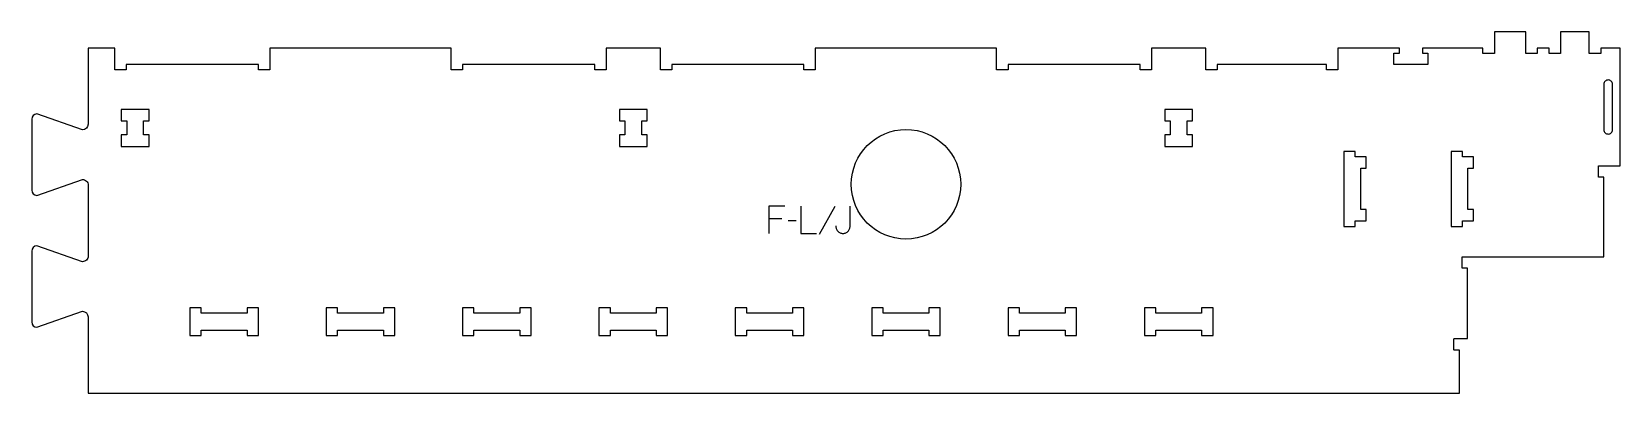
# Model space of a CAD drawing. Extents: x 0 to 1747, y 0 to 398.
import ezdxf

# ---------------------------------------------------------------- set-up
doc = ezdxf.new("R2010")
doc.units = 0
for name, color, linetype in [('1_ANYTOOL_1MMDEEP_LABELS_S', 2, 'CONTINUOUS'), ('3_ANYTOOL_CUTTHROUGH_INSID', 4, 'CONTINUOUS'), ('4_ANYTOOL_CUTTHROUGH_OUTSI', 5, 'CONTINUOUS')]:
    doc.layers.add(name, color=color, linetype=linetype)

msp = doc.modelspace()

# ---------------------------------------------------------------- linework, layer by layer
at = {"layer": '1_ANYTOOL_1MMDEEP_LABELS_S'}
for p, q in [((883.424306, 205.266389), (866.238591, 174.494961)), ((825.224306, 191.766389), (810.738591, 191.766389)), ((841.038591, 189.623532), (832.252877, 189.537818))]:
    msp.add_line(p, q, dxfattribs=at)
for points in [[(828.395734, 205.737818), (810.738591, 205.737818), (810.738591, 175.737818)], [(846.181448, 205.737818), (846.181448, 175.737818), (863.281448, 175.737818)]]:
    msp.add_lwpolyline(points, dxfattribs=at)
msp.add_lwpolyline([(884.495734, 184.223532, 0.042103), (884.63074, 182.6231, 0.047252), (885.04752, 181.073532, 0.047186), (885.752748, 179.619108, 0.040905), (886.702877, 178.309246, 0.051999), (887.873972, 177.201559, 0.059275), (889.258234, 176.380675, 0.058727), (890.848255, 175.889636, 0.045585), (892.51002, 175.737818, 0.043776), (894.095152, 175.876865, 0.056372), (895.617163, 176.327104, 0.056967), (896.944547, 177.076664, 0.051325), (898.081448, 178.094961, 0.045772), (899.010084, 179.32586, 0.04947), (899.688591, 180.709246, 0.049135), (900.09627, 182.248296, 0.04021), (900.224306, 183.837818), (900.224306, 205.737818)], format="xyb", dxfattribs=at)
at = {"layer": '3_ANYTOOL_CUTTHROUGH_INSID'}
msp.add_lwpolyline([(1729.499733, 339.749991), (1729.499733, 289.750001, 0.198913), (1730.890973, 286.391239, 0.198913), (1734.249732, 284.999994, 0.198913), (1737.608492, 286.391239, 0.198913), (1738.999733, 289.75), (1738.999733, 339.75, 0.198912), (1737.608488, 343.108759, 0.414214), (1730.890971, 343.108752, 0.198912)], format="xyb", close=True, dxfattribs=at)
for points in [[(122.999733, 284), (122.999733, 299.5), (128.999733, 299.5), (128.999733, 312), (98.499733, 312), (98.499733, 299.5), (104.499733, 299.5), (104.499733, 284), (98.499733, 284), (98.499733, 271.5), (128.999733, 271.5), (128.999733, 284)], [(670.999733, 284), (670.999733, 299.5), (676.999733, 299.5), (676.999733, 312), (646.499733, 312), (646.499733, 299.5), (652.499733, 299.5), (652.499733, 284), (646.499733, 284), (646.499733, 271.5), (676.999733, 271.5), (676.999733, 284)], [(1246.499733, 271.5), (1276.999733, 271.5), (1276.999733, 284), (1270.999733, 284), (1270.999733, 299.5), (1276.999733, 299.5), (1276.999733, 312), (1246.499733, 312), (1246.499733, 299.5), (1252.499733, 299.5), (1252.499733, 284), (1246.499733, 284)], [(1455.999733, 266), (1443.499733, 266), (1443.499733, 183.5), (1455.999733, 183.5), (1455.999733, 189.5), (1467.999733, 189.5), (1467.999733, 202), (1461.999733, 202), (1461.999733, 247.5), (1467.999733, 247.5), (1467.999733, 260), (1455.999733, 260)], [(1573.999733, 266), (1561.499733, 266), (1561.499733, 183.5), (1573.999733, 183.5), (1573.999733, 189.5), (1585.999733, 189.5), (1585.999733, 202), (1579.999733, 202), (1579.999733, 247.5), (1585.999733, 247.5), (1585.999733, 260), (1573.999733, 260)], [(211.749733, 69.5), (236.999733, 69.5), (236.999733, 63.5), (249.499733, 63.5), (249.499733, 94), (236.999733, 94), (236.999733, 88), (186.499733, 88), (186.499733, 94), (173.999733, 94), (173.999733, 63.5), (186.499733, 63.5), (186.499733, 69.5)], [(386.999733, 88), (336.499733, 88), (336.499733, 94), (323.999733, 94), (323.999733, 63.5), (336.499733, 63.5), (336.499733, 69.5), (386.999733, 69.5), (386.999733, 63.5), (399.499733, 63.5), (399.499733, 94), (386.999733, 94)], [(511.749733, 69.5), (536.999733, 69.5), (536.999733, 63.5), (549.499733, 63.5), (549.499733, 94), (536.999733, 94), (536.999733, 88), (486.499733, 88), (486.499733, 94), (473.999733, 94), (473.999733, 63.5), (486.499733, 63.5), (486.499733, 69.5)], [(636.499733, 88), (636.499733, 94), (623.999733, 94), (623.999733, 63.5), (636.499733, 63.5), (636.499733, 69.5), (686.999733, 69.5), (686.999733, 63.5), (699.499733, 63.5), (699.499733, 94), (686.999733, 94), (686.999733, 88)], [(811.749733, 88), (786.499733, 88), (786.499733, 94), (773.999733, 94), (773.999733, 63.5), (786.499733, 63.5), (786.499733, 69.5), (836.999733, 69.5), (836.999733, 63.5), (849.499733, 63.5), (849.499733, 94), (836.999733, 94), (836.999733, 88)], [(986.999733, 88), (936.499733, 88), (936.499733, 94), (923.999733, 94), (923.999733, 63.5), (936.499733, 63.5), (936.499733, 69.5), (986.999733, 69.5), (986.999733, 63.5), (999.499733, 63.5), (999.499733, 94), (986.999733, 94)], [(1111.749733, 88), (1086.499733, 88), (1086.499733, 94), (1073.999733, 94), (1073.999733, 63.5), (1086.499733, 63.5), (1086.499733, 69.5), (1136.999733, 69.5), (1136.999733, 63.5), (1149.499733, 63.5), (1149.499733, 94), (1136.999733, 94), (1136.999733, 88)], [(1286.999733, 88), (1236.499733, 88), (1236.499733, 94), (1223.999733, 94), (1223.999733, 63.5), (1236.499733, 63.5), (1236.499733, 69.5), (1286.999733, 69.5), (1286.999733, 63.5), (1299.499733, 63.5), (1299.499733, 94), (1286.999733, 94)]]:
    msp.add_lwpolyline(points, close=True, dxfattribs=at)
msp.add_circle((961.749733, 229.75), 60.25, dxfattribs=at)
at = {"layer": '4_ANYTOOL_CUTTHROUGH_OUTSI'}
msp.add_lwpolyline([(1219.499733, 361.5), (1073.999733, 361.5), (1073.999733, 355.75, -0.414214), (1073.749733, 355.5), (1061.749733, 355.5, -0.414214), (1061.499733, 355.75), (1061.499733, 379.5), (861.999733, 379.5), (861.999733, 355.75, -0.414214), (861.749733, 355.5), (849.749733, 355.5, -0.414214), (849.499733, 355.75), (849.499733, 361.5), (703.999733, 361.5), (703.999733, 355.75, -0.414214), (703.749733, 355.5), (691.749733, 355.5, -0.414214), (691.499733, 355.75), (691.499733, 379.5), (631.999733, 379.5), (631.999733, 355.75, -0.414214), (631.749733, 355.5), (619.749733, 355.5, -0.414214), (619.499733, 355.75), (619.499733, 361.5), (473.999733, 361.5), (473.999733, 355.75, -0.414214), (473.749733, 355.5), (461.749733, 355.5, -0.414214), (461.499733, 355.75), (461.499733, 379.5), (261.999733, 379.5), (261.999733, 355.75, -0.414214), (261.749733, 355.5), (249.749733, 355.5, -0.414214), (249.499733, 355.75), (249.499733, 361.5), (173.749733, 361.5), (103.999733, 361.5), (103.999733, 355.75, -0.414214), (103.749733, 355.5), (91.749733, 355.5, -0.414214), (91.499733, 355.75), (91.499733, 379.5), (61.999733, 379.5), (61.999727, 295.773532, -0.411451), (55.75, 289.581361, -0.084369), (55.667412, 289.595396), (5.707953, 307.081348, 0.412073), (0, 301.331501), (0, 223.331501, 0.412073), (5.707953, 217.581655), (55.667412, 235.067606, -0.084369), (55.75, 235.081642, -0.414214), (62, 228.831642), (62, 150.831642, -0.414214), (55.75, 144.581642, -0.084369), (55.667412, 144.595678), (5.707953, 162.081629, 0.412073), (0, 156.331783), (0, 78.331783, 0.412073), (5.707953, 72.581936), (55.667412, 90.067888, -0.084369), (55.75, 90.081923, -0.411451), (61.999727, 83.889752), (61.999733, 0), (511.749733, 0), (1411.749733, 0), (1570.499733, 0), (1570.499733, 47.5), (1564.749733, 47.5, -0.414214), (1564.499733, 47.75), (1564.499733, 59.75, -0.414214), (1564.749733, 60), (1579.499733, 60), (1579.499733, 137.5), (1573.749733, 137.5, -0.414214), (1573.499733, 137.75), (1573.499733, 149.75, -0.414214), (1573.749733, 150), (1729.499733, 150), (1729.499733, 237.5), (1723.749733, 237.5, -0.414214), (1723.499733, 237.75), (1723.499733, 249.75, -0.414214), (1723.749733, 250), (1747.499733, 250), (1747.499733, 379.5), (1725.999733, 379.5), (1725.999733, 373.75, -0.414214), (1725.749733, 373.5), (1713.749733, 373.5, -0.414214), (1713.499733, 373.75), (1713.499733, 397.5), (1681.910733, 397.5), (1681.910733, 373.75, -0.414214), (1681.660733, 373.5), (1669.660733, 373.5, -0.414214), (1669.410733, 373.75), (1669.410733, 379.5), (1655.999733, 379.5), (1655.999733, 373.75, -0.414214), (1655.749733, 373.5), (1643.749733, 373.5, -0.414214), (1643.499733, 373.75), (1643.499733, 397.5), (1608.999733, 397.5), (1608.999733, 373.75, -0.414214), (1608.749733, 373.5), (1596.749733, 373.5, -0.414214), (1596.499733, 373.75), (1596.499733, 379.5), (1529.999733, 379.5), (1529.999733, 374), (1535.749733, 374, -0.414214), (1535.999733, 373.75), (1535.999733, 361.75, -0.414214), (1535.749733, 361.5), (1498.749733, 361.5, -0.414214), (1498.499733, 361.75), (1498.499733, 373.75, -0.414214), (1498.749733, 374), (1504.499733, 374), (1504.499733, 379.5), (1436.999733, 379.5), (1436.999733, 355.75, -0.414214), (1436.749733, 355.5), (1424.749733, 355.5, -0.414214), (1424.499733, 355.75), (1424.499733, 361.5), (1411.749733, 361.5), (1303.999733, 361.5), (1303.999733, 355.75, -0.414214), (1303.749733, 355.5), (1291.749733, 355.5, -0.414214), (1291.499733, 355.75), (1291.499733, 379.5), (1231.999733, 379.5), (1231.999733, 355.75, -0.414214), (1231.749733, 355.5), (1219.749733, 355.5, -0.414214), (1219.499733, 355.75)], format="xyb", close=True, dxfattribs=at)

doc.saveas('drawing.dxf')
